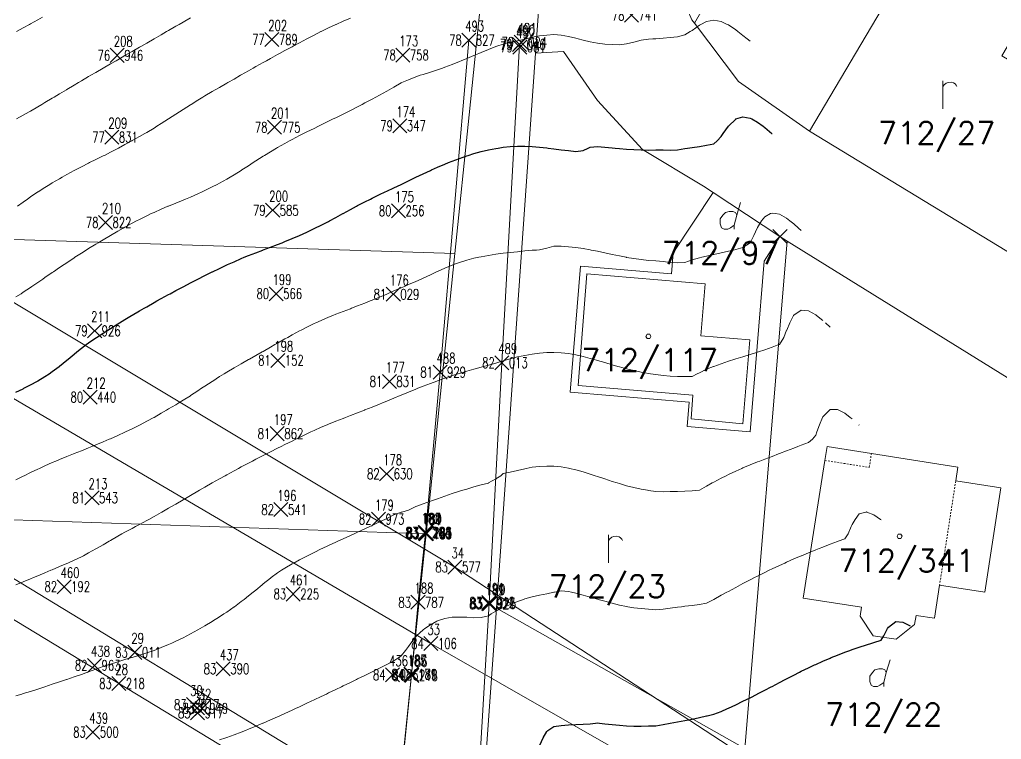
# Model space of a CAD drawing. Extents: x -443817 to 3, y -1171930 to -442383.
# Drawn here: x -442411.8 to -442341.8, y -1170131.6 to -1170080.3 of the extents above; entities that cross this region are included whole.
import ezdxf
from ezdxf.enums import TextEntityAlignment as Align

# ---------------------------------------------------------------- set-up
doc = ezdxf.new("R2010")
doc.units = 0
doc.header["$LTSCALE"] = 0.5
doc.header["$PDMODE"] = 3
doc.header["$PDSIZE"] = 0.5
doc.linetypes.add('121', pattern=[2, 1, -1])
doc.linetypes.add('HIDDEN', pattern=[0.375, 0.25, -0.125])
for name, color, linetype in [('BO', 2, 'Continuous'), ('CB', 7, 'Continuous'), ('POLOHOPIS', 7, 'Continuous'), ('VB', 11, 'Continuous'), ('VYSKOPIS', 15, 'Continuous')]:
    doc.layers.add(name, color=color, linetype=linetype)
for name, color, linetype, lineweight in [('BO_PK', 1, 'Continuous', 0), ('CB_PK', 1, 'Continuous', 0), ('CESTA', 8, 'Continuous', 0), ('ELKABLE_NN_22', 166, 'Continuous', 0), ('ELKABLE_VN_110', 200, 'Continuous', 0), ('KLADPAR', 7, 'Continuous', 0), ('STĹP_22', 166, 'Continuous', 0), ('VB_PK', 1, 'Continuous', 0), ('ZAPPAR', 7, 'Continuous', 0)]:
    doc.layers.add(name, color=color, linetype=linetype, lineweight=lineweight)
doc.styles.add('ROMANS', font='romans.shx', dxfattribs={"height": 0.2})
doc.styles.add('Style-simplex', font='simplex.shx')
doc.styles.add('T', font='romans.shx', dxfattribs={"width": 0.7, "height": 1.5})
doc.linetypes.add('660a', pattern='A,1.6,-3.3,1.6,-3.3,1.6,-6.4,["u",Style-simplex,S=0.1,R=0,X=0,Y=0],-6.4,1.6,-3.3,1.6,-3.3', length=34)
doc.linetypes.add('661a', pattern='A,1.6,-3.3,1.6,-3.3,1.6,-6.4,["v",Style-simplex,S=0.1,R=0,X=0,Y=0],-6.4,1.6,-3.3,1.6,-3.3', length=34)

# ---------------------------------------------------------------- blocks, each defined once
blk = doc.blocks.new('0')
at = {"layer": 'BO', "linetype": 'Continuous'}
blk.add_point((0, 0), dxfattribs=at)
at = {"linetype": 'ByBlock', "style": 'T', "width": 0.7, "flags": 1}
blk.add_attdef('0', text='', height=1.5, dxfattribs=at).set_placement((0, 0), align=Align.MIDDLE)
at = {"layer": 'CB', "linetype": 'ByBlock', "style": 'T', "width": 0.7}
blk.add_attdef('C', (-0.5, 1.25), '', height=1.5, dxfattribs=at)
at = {"layer": 'VB', "linetype": 'ByBlock', "style": 'T', "width": 0.7}
blk.add_attdef('1', text='', height=1.5, dxfattribs=at).set_placement((-1, -0.75), align=Align.RIGHT)
at = {"layer": 'VB', "linetype": '121', "style": 'T', "width": 0.7}
blk.add_attdef('2', (1, -0.75), '', height=1.5, dxfattribs=at)
blk = doc.blocks.new('1')
at = {"layer": 'BO_PK', "linetype": 'Continuous'}
blk.add_point((0, 0), dxfattribs=at)
blk = doc.blocks.new('$479')
at = {"color": 0, "flags": 128}
for points in [[(0, 0), (0, 1.27), (0, 2)], [(0, 1.6), (0.1, 1.73), (0.23, 1.84), (0.37, 1.89), (0.6, 1.9), (0.77, 1.87), (0.87, 1.8), (0.96, 1.7), (1, 1.6)]]:
    blk.add_lwpolyline(points, dxfattribs=at)
blk = doc.blocks.new('$431')
at = {"color": 0}
blk.add_line((0.63, 0.99), (0.9, 1.89), dxfattribs=at)
at = {"color": 0, "flags": 128}
blk.add_lwpolyline([(0.45, 0), (0.45, 0.27), (0.63, 0.99), (0.54, 1.17), (0.36, 1.26), (0.09, 1.26), (-0.18, 1.17), (-0.36, 0.99), (-0.54, 0.72), (-0.54, 0.36), (-0.45, 0.09), (-0.27, 0), (0, 0), (0.18, 0.09), (0.45, 0.27)], dxfattribs=at)
blk = doc.blocks.new('$45')
at = {"color": 0, "flags": 128}
blk.add_lwpolyline([(0.09, 0.15), (0.18, 0), (0.09, -0.15), (-0.09, -0.15), (-0.18, 0), (-0.09, 0.15), (0.09, 0.15)], dxfattribs=at)

msp = doc.modelspace()

# ---------------------------------------------------------------- linework, layer by layer
at = {"layer": 'CESTA', "lineweight": 0, "flags": 128}
for points in [[(-442379.791, -1170081.775), (-442381.837, -1170105.413)], [(-442376.169, -1170082.081), (-442377.437, -1170104.74), (-442378.329176, -1170121.866)], [(-442382.872635, -1170116.874936), (-442381.837, -1170105.413)], [(-442382.872635, -1170116.874936), (-442383.405, -1170121.798)], [(-442383.862305, -1170126.971666), (-442383.405, -1170121.798)], [(-442378.329176, -1170121.866), (-442380.813732, -1170163.550699), (-442381.862, -1170177.056)], [(-442383.862305, -1170126.971666), (-442384.835954, -1170136.721025)]]:
    msp.add_lwpolyline(points, dxfattribs=at)
at = {"layer": 'ELKABLE_NN_22', "linetype": '660a', "lineweight": 0}
for p, q in [((-442442.633, -1170101.645), (-442376.318323, -1170141.912576)), ((-442443.73, -1170103.951), (-442386.00632, -1170138.907744))]:
    msp.add_line(p, q, dxfattribs=at)
at = {"layer": 'ELKABLE_VN_110', "linetype": '661a', "lineweight": 0}
for p, q in [((-442432.679, -1170088.193), (-442380.773, -1170119.288)), ((-442436.64, -1170092.957), (-442382.486, -1170124.738)), ((-442380.773, -1170119.288), (-442329.233, -1170152.92)), ((-442382.486, -1170124.738), (-442330.296, -1170154.523))]:
    msp.add_line(p, q, dxfattribs=at)
at = {"layer": 'KLADPAR', "color": 7, "linetype": 'Continuous', "flags": 128}
for points in [[(-442424.19, -1169987.6), (-442424.96, -1170021.24), (-442421.08, -1170021.69), (-442398.52, -1170020.77), (-442373.42, -1170016.86), (-442376.24, -1170057), (-442377.34, -1170063.49), (-442378.64, -1170076.17), (-442379.76, -1170087.08), (-442380.78, -1170096.96), (-442521.4, -1170092.5), (-442525.77, -1170059.79), (-442574.01, -1170057.33), (-442574.47, -1170044.84), (-442600.57, -1170046.52)], [(-442305.48, -1170127.11), (-442309.27, -1170124), (-442315.02, -1170121.04), (-442318.87, -1170119.06), (-442338.07, -1170107.88), (-442357.12, -1170096.08), (-442357.62, -1170095.75), (-442362.38, -1170092.61), (-442363.07, -1170092.16), (-442367.41, -1170089.56), (-442370.62, -1170086.06), (-442373.04, -1170082.58), (-442375.04, -1170082.7), (-442374.46, -1170074.72)], [(-442364.22, -1170079.61), (-442363.91, -1170080.31), (-442363.71, -1170080.57), (-442360.57, -1170084.71), (-442355.52, -1170088.26), (-442336.19, -1170100.01), (-442321.8, -1170108.1), (-442318.31, -1170110.06), (-442311.76, -1170114.01), (-442306.71, -1170116.59), (-442302.63, -1170119.71)], [(-442360.12, -1170132.2), (-442357.12, -1170096.08), (-442338.07, -1170107.88)]]:
    msp.add_lwpolyline(points, dxfattribs=at)
for points in [[(-442359.21, -1170056.07), (-442357.67, -1170054.91), (-442352.66, -1170051.91), (-442346.93, -1170050.23), (-442342.31, -1170049.21), (-442343.41, -1170067.8), (-442355.52, -1170088.26), (-442360.57, -1170084.71), (-442363.71, -1170080.57), (-442360.09, -1170074.26), (-442353.28, -1170078.24), (-442351.99, -1170076), (-442346.02, -1170065.69), (-442352.84, -1170061.78), (-442352.93, -1170061.95), (-442356.69, -1170059.97), (-442357.49, -1170059.41), (-442358.68, -1170057.86), (-442359.11, -1170056.98), (-442359.21, -1170056.07)], [(-442376.24, -1170057), (-442377.33, -1170072.51), (-442374.46, -1170074.72), (-442375.04, -1170082.7), (-442377.82, -1170122.21), (-442379.28, -1170142.88), (-442380.72, -1170163.34), (-442383.04, -1170196.24), (-442385.65, -1170196.14), (-442388.92, -1170196.01), (-442387.8, -1170176.85), (-442387.21, -1170166.65), (-442386.64, -1170156.9), (-442385.87, -1170146.75), (-442384.86, -1170136.63), (-442383.87, -1170126.95), (-442382.83, -1170116.93), (-442381.81, -1170106.96), (-442380.78, -1170096.96), (-442379.76, -1170087.08), (-442378.64, -1170076.17), (-442377.34, -1170063.49), (-442376.24, -1170057)], [(-442354.57, -1170064.78), (-442356.99, -1170063.38), (-442362.52, -1170072.8), (-442360.88, -1170073.83), (-442364.22, -1170079.61), (-442363.91, -1170080.31), (-442363.71, -1170080.57), (-442360.09, -1170074.26), (-442353.28, -1170078.24), (-442351.99, -1170076), (-442346.02, -1170065.69), (-442352.84, -1170061.78), (-442352.93, -1170061.95), (-442354.57, -1170064.78)], [(-442322.29, -1170076.99), (-442324.47, -1170080.6), (-442329.43, -1170077.67), (-442336.31, -1170073.59), (-442341.81, -1170082.89), (-442333.94, -1170087.54), (-442336.8, -1170092.36), (-442337.2, -1170093.05), (-442333.36, -1170095.32), (-442327, -1170099.09), (-442319.25, -1170103.67), (-442321.8, -1170108.1), (-442336.19, -1170100.01), (-442355.52, -1170088.26), (-442343.41, -1170067.8), (-442322.29, -1170076.99)], [(-442357.62, -1170095.75), (-442357.12, -1170096.08), (-442360.12, -1170132.2), (-442377.82, -1170122.21), (-442375.04, -1170082.7), (-442373.04, -1170082.58), (-442370.62, -1170086.06), (-442367.41, -1170089.56), (-442363.07, -1170092.16), (-442362.38, -1170092.61), (-442365.22, -1170096.91), (-442365.34, -1170098.41), (-442371.82, -1170097.87), (-442372.56, -1170106.84), (-442364.09, -1170107.54), (-442364.24, -1170109.29), (-442359.75, -1170109.66), (-442358.74, -1170097.5), (-442357.62, -1170095.75)], [(-442380.78, -1170096.96), (-442381.81, -1170106.96), (-442382.83, -1170116.93), (-442518.75, -1170112.32), (-442520.08, -1170102.41), (-442520.47, -1170099.44), (-442521.4, -1170092.5), (-442380.78, -1170096.96)], [(-442357.62, -1170095.75), (-442358.74, -1170097.5), (-442359.75, -1170109.66), (-442364.24, -1170109.29), (-442364.09, -1170107.54), (-442372.56, -1170106.84), (-442371.82, -1170097.87), (-442365.34, -1170098.41), (-442365.22, -1170096.91), (-442362.38, -1170092.61), (-442357.62, -1170095.75)], [(-442363.25, -1170102.83), (-442362.95, -1170099.11), (-442371.39, -1170098.42), (-442371.99, -1170106.37), (-442363.82, -1170107.05), (-442363.95, -1170108.74), (-442360.27, -1170109.08), (-442359.76, -1170103.11), (-442363.25, -1170102.83)], [(-442362.95, -1170099.11), (-442363.25, -1170102.83), (-442359.76, -1170103.11), (-442360.27, -1170109.08), (-442363.95, -1170108.74), (-442363.82, -1170107.05), (-442371.99, -1170106.37), (-442371.39, -1170098.42), (-442362.95, -1170099.11)], [(-442344.95, -1170112.17), (-442351.11, -1170111.21), (-442354.27, -1170110.71), (-442354.42, -1170111.7), (-442355.96, -1170121.51), (-442351.81, -1170122.15), (-442351.91, -1170122.78), (-442350.98, -1170124.19), (-442349.34, -1170124.43), (-442348.03, -1170123.39), (-442347.91, -1170122.74), (-442346.61, -1170122.93), (-442346.25, -1170120.57), (-442343.03, -1170121.07), (-442341.89, -1170113.65), (-442345.1, -1170113.16), (-442344.95, -1170112.17)], [(-442354.27, -1170110.71), (-442351.11, -1170111.21), (-442344.95, -1170112.17), (-442345.1, -1170113.16), (-442341.89, -1170113.65), (-442343.03, -1170121.07), (-442346.25, -1170120.57), (-442346.61, -1170122.93), (-442347.91, -1170122.74), (-442348.03, -1170123.39), (-442349.34, -1170124.43), (-442350.98, -1170124.19), (-442351.91, -1170122.78), (-442351.81, -1170122.15), (-442355.96, -1170121.51), (-442354.42, -1170111.7), (-442354.27, -1170110.71)], [(-442382.83, -1170116.93), (-442383.87, -1170126.95), (-442384.86, -1170136.63), (-442516.11, -1170132.07), (-442517.43, -1170122.23), (-442518.75, -1170112.32), (-442382.83, -1170116.93)]]:
    msp.add_lwpolyline(points, close=True, dxfattribs=at)
at = {"layer": 'KLADPAR', "color": 7, "linetype": 'Continuous'}
msp.add_point((-442357.62, -1170095.75), dxfattribs=at)
msp.add_3dface([(-442360.12, -1170132.2), (-442361.84, -1170153.49), (-442379.28, -1170142.88), (-442377.82, -1170122.21)], dxfattribs=at)
at = {"layer": 'POLOHOPIS', "lineweight": 0}
for centre, radius in [((-442382.872635, -1170116.874936), 0.060057), ((-442378.329176, -1170121.866), 0.056244), ((-442383.862305, -1170126.971666), 0.048815)]:
    msp.add_circle(centre, radius, dxfattribs=at)
for p in [(-442382.872635, -1170116.874936), (-442378.329176, -1170121.866), (-442383.862305, -1170126.971666)]:
    msp.add_point(p, dxfattribs=at)
at = {"layer": 'STĹP_22', "lineweight": 0}
msp.add_circle((-442399.125335, -1170129.322907), 0.351802, dxfattribs=at)
msp.add_point((-442399.125359, -1170129.322867), dxfattribs=at)
at = {"layer": 'VYSKOPIS', "linetype": 'Continuous', "lineweight": 18, "flags": 128}
for points, elevation in [([(-442411.995885, -1170081.160835), (-442411.531499, -1170080.89652), (-442411.085005, -1170080.642456), (-442411.013561, -1170080.602148), (-442410.495623, -1170080.312078), (-442410.159457, -1170080.124077)], 376), ([(-442411.995885, -1170087.381385), (-442411.531499, -1170087.111817), (-442411.095374, -1170086.863005), (-442411.013561, -1170086.815863), (-442410.495623, -1170086.519149), (-442410.195811, -1170086.344626), (-442409.977685, -1170086.215032), (-442409.459747, -1170085.907244), (-442409.323498, -1170085.826247), (-442408.941809, -1170085.599456), (-442408.451185, -1170085.307868), (-442408.423872, -1170085.291479), (-442407.905934, -1170084.980464), (-442407.587913, -1170084.789489), (-442407.387996, -1170084.670652), (-442406.870058, -1170084.362864), (-442406.712881, -1170084.27111), (-442406.35212, -1170084.06267), (-442405.834182, -1170083.758046), (-442405.824951, -1170083.752731), (-442405.316244, -1170083.461775), (-442404.91856, -1170083.234352), (-442404.798306, -1170083.165568), (-442404.280368, -1170082.867778), (-442404.01691, -1170082.715973), (-442403.76243, -1170082.569356), (-442403.244493, -1170082.276122), (-442403.108243, -1170082.197593), (-442402.726555, -1170081.977637), (-442402.208617, -1170081.679214), (-442402.208617, -1170081.679214), (-442401.690679, -1170081.380729), (-442401.315629, -1170081.160835), (-442401.172741, -1170081.077877), (-442400.654803, -1170080.777176), (-442400.422641, -1170080.642456), (-442400.136865, -1170080.478185), (-442399.618927, -1170080.175396)], 377), ([(-442411.929373, -1170093.601934), (-442411.531499, -1170093.303259), (-442411.234469, -1170093.083555), (-442411.013561, -1170092.930104), (-442410.495623, -1170092.580995), (-442410.470965, -1170092.565176), (-442409.977685, -1170092.257198), (-442409.635196, -1170092.046797), (-442409.459747, -1170091.940046), (-442408.941809, -1170091.634093), (-442408.757509, -1170091.528418), (-442408.423872, -1170091.338961), (-442407.905934, -1170091.05889), (-442407.813499, -1170091.010038), (-442407.387996, -1170090.787171), (-442406.870058, -1170090.525513), (-442406.800384, -1170090.491659), (-442406.35212, -1170090.271576), (-442405.834182, -1170090.017259), (-442405.746236, -1170089.97328), (-442405.316244, -1170089.751805), (-442404.798306, -1170089.485338), (-442404.739697, -1170089.454901), (-442404.280368, -1170089.208747), (-442403.781651, -1170088.936522), (-442403.76243, -1170088.925828), (-442403.244493, -1170088.634113), (-442402.867862, -1170088.418143), (-442402.726555, -1170088.33626), (-442402.208617, -1170088.026574), (-442402.003262, -1170087.899764), (-442401.690679, -1170087.702524), (-442401.181719, -1170087.381385), (-442401.172741, -1170087.375626), (-442400.654803, -1170087.037655), (-442400.387235, -1170086.863005), (-442400.136865, -1170086.701328), (-442399.618927, -1170086.372469), (-442399.575049, -1170086.344626), (-442399.100989, -1170086.053038), (-442398.732325, -1170085.826247), (-442398.583051, -1170085.737214), (-442398.065113, -1170085.434805), (-442397.847051, -1170085.307868), (-442397.547176, -1170085.135054), (-442397.029238, -1170084.836568), (-442396.947488, -1170084.789489), (-442396.5113, -1170084.535552), (-442396.048873, -1170084.27111), (-442395.993362, -1170084.239344), (-442395.475424, -1170083.945098), (-442395.136412, -1170083.752731), (-442394.957486, -1170083.652181), (-442394.439548, -1170083.361289), (-442394.20941, -1170083.234352), (-442393.92161, -1170083.075649), (-442393.403672, -1170082.790009), (-442393.266917, -1170082.715973), (-442392.885734, -1170082.511709), (-442392.367797, -1170082.233852), (-442392.299451, -1170082.197593), (-442391.849859, -1170081.959096), (-442391.331921, -1170081.68434), (-442391.322184, -1170081.679214), (-442390.813983, -1170081.414899), (-442390.316024, -1170081.160835), (-442390.296045, -1170081.1509), (-442389.778107, -1170080.901646), (-442389.260169, -1170080.656947), (-442389.229126, -1170080.642456), (-442388.742231, -1170080.420917), (-442388.224293, -1170080.193494)], 378), ([(-442412.049437, -1170100.054463), (-442411.686147, -1170099.822484), (-442411.531499, -1170099.720795), (-442411.013561, -1170099.37523), (-442410.905383, -1170099.304104), (-442410.495623, -1170099.029348), (-442410.137644, -1170098.785725), (-442409.977685, -1170098.674608), (-442409.459747, -1170098.320753), (-442409.380084, -1170098.267346), (-442408.941809, -1170097.967215), (-442408.618098, -1170097.748967), (-442408.423872, -1170097.615133), (-442407.905934, -1170097.269188), (-442407.845554, -1170097.230588), (-442407.387996, -1170096.93514), (-442407.036908, -1170096.712209), (-442406.870058, -1170096.607419), (-442406.35212, -1170096.292038), (-442406.18862, -1170096.19383), (-442405.834182, -1170095.98096), (-442405.316244, -1170095.675451), (-442405.316244, -1170095.675451), (-442404.798306, -1170095.37842), (-442404.405111, -1170095.157071), (-442404.280368, -1170095.087591), (-442403.76243, -1170094.804356), (-442403.453704, -1170094.638692), (-442403.244493, -1170094.530865), (-442402.726555, -1170094.272752), (-442402.402843, -1170094.120313), (-442402.208617, -1170094.031407), (-442401.690679, -1170093.802401), (-442401.218832, -1170093.601934), (-442401.172741, -1170093.582697), (-442400.654803, -1170093.369385), (-442400.136865, -1170093.156199), (-442399.960341, -1170093.083555), (-442399.618927, -1170092.938963), (-442399.100989, -1170092.712552), (-442398.774496, -1170092.565176), (-442398.583051, -1170092.475194), (-442398.065113, -1170092.223091), (-442397.716302, -1170092.046797), (-442397.547176, -1170091.955612), (-442397.029238, -1170091.666618), (-442396.785506, -1170091.528418), (-442396.5113, -1170091.363703), (-442395.993362, -1170091.041235), (-442395.943604, -1170091.010038), (-442395.475424, -1170090.709212), (-442395.143177, -1170090.491659), (-442394.957486, -1170090.370038), (-442394.439548, -1170090.037255), (-442394.338009, -1170089.97328), (-442393.92161, -1170089.717191), (-442393.48656, -1170089.454901), (-442393.403672, -1170089.406619), (-442392.885734, -1170089.117309), (-442392.555195, -1170088.936522), (-442392.367797, -1170088.836352), (-442391.849859, -1170088.565392), (-442391.55561, -1170088.418143), (-442391.331921, -1170088.304874), (-442390.813983, -1170088.048722), (-442390.498175, -1170087.899764), (-442390.296045, -1170087.798581), (-442389.778107, -1170087.543378), (-442389.446113, -1170087.381385), (-442389.260169, -1170087.290643), (-442388.742231, -1170087.031264), (-442388.401513, -1170086.863005), (-442388.224293, -1170086.774289), (-442387.706355, -1170086.512695), (-442387.379293, -1170086.344626), (-442387.188418, -1170086.243823), (-442386.67048, -1170085.968941), (-442386.404556, -1170085.826247), (-442386.152542, -1170085.688996), (-442385.634604, -1170085.403546), (-442385.466679, -1170085.307868), (-442385.116666, -1170085.108477), (-442384.598728, -1170084.806195), (-442384.560414, -1170084.789489), (-442384.08079, -1170084.58377), (-442383.562852, -1170084.378051), (-442383.242239, -1170084.27111), (-442383.044914, -1170084.207262), (-442382.526976, -1170084.041535), (-442382.009039, -1170083.875491), (-442381.663768, -1170083.752731), (-442381.491101, -1170083.693628), (-442380.973163, -1170083.496705), (-442380.455225, -1170083.286177), (-442380.329724, -1170083.234352), (-442379.937287, -1170083.076281), (-442379.419349, -1170082.861324), (-442379.06902, -1170082.715973), (-442378.901411, -1170082.648074), (-442378.383473, -1170082.432041), (-442377.865535, -1170082.222272), (-442377.800793, -1170082.197593), (-442377.347597, -1170082.052432), (-442376.82966, -1170081.921065), (-442376.311722, -1170081.814821), (-442375.793784, -1170081.708512), (-442375.686681, -1170081.679214), (-442375.275846, -1170081.564553), (-442374.757908, -1170081.464699), (-442374.23997, -1170081.417557), (-442373.722032, -1170081.368136), (-442373.204094, -1170081.402686), (-442372.686156, -1170081.501464), (-442372.168218, -1170081.634729), (-442372.004656, -1170081.679214), (-442371.650281, -1170081.775461), (-442371.132343, -1170081.898222), (-442370.614405, -1170081.988774), (-442370.096467, -1170082.043446), (-442369.578529, -1170082.078503), (-442369.060591, -1170082.09388), (-442368.542653, -1170082.041422), (-442368.024715, -1170081.908916), (-442367.506777, -1170081.767678), (-442366.988839, -1170081.699653), (-442366.678089, -1170081.679214), (-442366.470901, -1170081.665546), (-442365.952964, -1170081.624605), (-442365.435026, -1170081.583663), (-442364.917088, -1170081.534053), (-442364.39915, -1170081.390347), (-442364.007598, -1170081.160835), (-442363.881212, -1170081.08566), (-442363.363274, -1170080.709089), (-442363.249596, -1170080.642456), (-442362.845336, -1170080.432434), (-442362.327398, -1170080.336124), (-442361.80946, -1170080.433004), (-442361.377824, -1170080.642456), (-442361.291522, -1170080.681562), (-442360.773585, -1170081.034721), (-442360.614637, -1170081.160835), (-442360.255647, -1170081.440654), (-442359.946035, -1170081.679214), (-442359.737709, -1170081.844119)], 379), ([(-442412.049437, -1170113.067918), (-442411.531499, -1170112.811703), (-442411.471309, -1170112.781962), (-442411.013561, -1170112.563081), (-442410.495623, -1170112.321166), (-442410.372335, -1170112.263582), (-442409.977685, -1170112.087098), (-442409.459747, -1170111.855435), (-442409.207101, -1170111.745203), (-442408.941809, -1170111.635225), (-442408.423872, -1170111.418622), (-442407.956513, -1170111.226824), (-442407.905934, -1170111.206828), (-442407.387996, -1170111.002501), (-442406.870058, -1170110.80311), (-442406.641247, -1170110.708445), (-442406.35212, -1170110.589924), (-442405.834182, -1170110.37446), (-442405.398689, -1170110.190066), (-442405.316244, -1170110.15444), (-442404.798306, -1170109.920689), (-442404.280368, -1170109.687064), (-442404.247365, -1170109.671687), (-442403.76243, -1170109.438884), (-442403.244493, -1170109.179695), (-442403.1917, -1170109.153308), (-442402.726555, -1170108.908039), (-442402.218986, -1170108.634929), (-442402.208617, -1170108.629107), (-442401.690679, -1170108.335367), (-442401.312215, -1170108.116549), (-442401.172741, -1170108.033085), (-442400.654803, -1170107.729221), (-442400.435729, -1170107.59817), (-442400.136865, -1170107.408461), (-442399.618927, -1170107.085993), (-442399.609001, -1170107.079791), (-442399.100989, -1170106.74511), (-442398.816667, -1170106.561412), (-442398.583051, -1170106.404481), (-442398.065113, -1170106.069926), (-442398.022879, -1170106.043033), (-442397.547176, -1170105.731955), (-442397.209428, -1170105.524654), (-442397.029238, -1170105.415498), (-442396.5113, -1170105.107204), (-442396.338696, -1170105.006275), (-442395.993362, -1170104.806884), (-442395.475424, -1170104.520674), (-442395.416625, -1170104.487896), (-442394.957486, -1170104.225289), (-442394.499801, -1170103.969516), (-442394.439548, -1170103.933954), (-442393.92161, -1170103.635721), (-442393.59322, -1170103.451137), (-442393.403672, -1170103.336729), (-442392.885734, -1170103.04223), (-442392.686576, -1170102.932758), (-442392.367797, -1170102.749756), (-442391.849859, -1170102.473608), (-442391.734789, -1170102.414379), (-442391.331921, -1170102.203977), (-442390.813983, -1170101.955229), (-442390.684498, -1170101.896), (-442390.296045, -1170101.720718), (-442389.778107, -1170101.500002), (-442389.474501, -1170101.377621), (-442389.260169, -1170101.292384), (-442388.742231, -1170101.094196), (-442388.224293, -1170100.892843), (-442388.13502, -1170100.859242), (-442387.706355, -1170100.697628), (-442387.188418, -1170100.493681), (-442386.8042, -1170100.340863), (-442386.67048, -1170100.288341), (-442386.152542, -1170100.068701), (-442385.634604, -1170099.848365), (-442385.575425, -1170099.822484), (-442385.116666, -1170099.624042), (-442384.598728, -1170099.400098), (-442384.376809, -1170099.304104), (-442384.08079, -1170099.176092), (-442383.562852, -1170098.954173), (-442383.188814, -1170098.785725), (-442383.044914, -1170098.719219), (-442382.526976, -1170098.47876), (-442382.080988, -1170098.267346), (-442382.009039, -1170098.233239), (-442381.491101, -1170097.997779), (-442380.973163, -1170097.783011), (-442380.877251, -1170097.748967), (-442380.455225, -1170097.59887), (-442379.937287, -1170097.439281), (-442379.419349, -1170097.304624), (-442379.063267, -1170097.230588), (-442378.901411, -1170097.197303), (-442378.383473, -1170097.099348), (-442377.865535, -1170097.020566), (-442377.347597, -1170096.948998), (-442376.82966, -1170096.895527), (-442376.311722, -1170096.837058), (-442375.793784, -1170096.779284), (-442375.275846, -1170096.730496), (-442374.965096, -1170096.712209), (-442374.757908, -1170096.700123), (-442374.23997, -1170096.58736), (-442373.722032, -1170096.434479), (-442373.204094, -1170096.443591), (-442372.686156, -1170096.47485), (-442372.168218, -1170096.528827), (-442371.650281, -1170096.604698), (-442371.132343, -1170096.699363), (-442371.0676, -1170096.712209), (-442370.614405, -1170096.802887), (-442370.096467, -1170096.913055), (-442369.578529, -1170097.029678), (-442369.060591, -1170097.138707), (-442368.577174, -1170097.230588), (-442368.542653, -1170097.237232), (-442368.024715, -1170097.323608), (-442367.506777, -1170097.396695), (-442366.988839, -1170097.452696), (-442366.470901, -1170097.493131), (-442365.952964, -1170097.53749), (-442365.435026, -1170097.59887), (-442364.917088, -1170097.626143), (-442364.39915, -1170097.608805), (-442363.881212, -1170097.424094), (-442363.363274, -1170097.2783), (-442363.182008, -1170097.230588), (-442362.845336, -1170097.14301), (-442362.327398, -1170097.028602), (-442361.80946, -1170096.915587), (-442361.291522, -1170096.798584), (-442360.937147, -1170096.712209), (-442360.773585, -1170096.67228), (-442360.255647, -1170096.53275), (-442359.737709, -1170096.19383), (-442359.737709, -1170096.19383), (-442359.483482, -1170095.675451), (-442359.238612, -1170095.157071), (-442359.219771, -1170095.119357), (-442358.926281, -1170094.638692), (-442358.701833, -1170094.341346), (-442358.284612, -1170094.120313), (-442358.183895, -1170094.079498), (-442357.957297, -1170094.120313), (-442357.665957, -1170094.16695), (-442357.148019, -1170094.455184), (-442356.920347, -1170094.638692), (-442356.630081, -1170094.858965), (-442356.292903, -1170095.157071), (-442356.112143, -1170095.315521)], 381), ([(-442412.049437, -1170120.551067), (-442411.531499, -1170120.341109), (-442411.013561, -1170120.126784), (-442410.803149, -1170120.039269), (-442410.495623, -1170119.91132), (-442409.977685, -1170119.698197), (-442409.556861, -1170119.52089), (-442409.459747, -1170119.480455), (-442408.941809, -1170119.261701), (-442408.423872, -1170119.037504), (-442408.345409, -1170119.002511), (-442407.905934, -1170118.803626), (-442407.387996, -1170118.557092), (-442407.244159, -1170118.484132), (-442406.870058, -1170118.28588), (-442406.35212, -1170117.996696), (-442406.299011, -1170117.965753), (-442405.834182, -1170117.698906), (-442405.406909, -1170117.447374), (-442405.316244, -1170117.395485), (-442404.798306, -1170117.101745), (-442404.492867, -1170116.928995), (-442404.280368, -1170116.815346), (-442403.76243, -1170116.54021), (-442403.523441, -1170116.410615), (-442403.244493, -1170116.259379), (-442402.726555, -1170115.978612), (-442402.571211, -1170115.892236), (-442402.208617, -1170115.69063), (-442401.690679, -1170115.395435), (-442401.652807, -1170115.373857), (-442401.172741, -1170115.103973), (-442400.741168, -1170114.855478), (-442400.654803, -1170114.805741), (-442400.136865, -1170114.500421), (-442399.859877, -1170114.337099), (-442399.618927, -1170114.196937), (-442399.100989, -1170113.888769), (-442398.980546, -1170113.81872), (-442398.583051, -1170113.593574), (-442398.076937, -1170113.300341), (-442398.065113, -1170113.29376), (-442397.547176, -1170113.007867), (-442397.146962, -1170112.781962), (-442397.029238, -1170112.717164), (-442396.5113, -1170112.438485), (-442396.186134, -1170112.263582), (-442395.993362, -1170112.161134), (-442395.475424, -1170111.887707), (-442395.204126, -1170111.745203), (-442394.957486, -1170111.618709), (-442394.439548, -1170111.354774), (-442394.186902, -1170111.226824), (-442393.92161, -1170111.09242), (-442393.403672, -1170110.831522), (-442393.157665, -1170110.708445), (-442392.885734, -1170110.570624), (-442392.367797, -1170110.316307), (-442392.108828, -1170110.190066), (-442391.849859, -1170110.062116), (-442391.331921, -1170109.811216), (-442391.037988, -1170109.671687), (-442390.813983, -1170109.566644), (-442390.296045, -1170109.339347), (-442389.86953, -1170109.153308), (-442389.778107, -1170109.113885), (-442389.260169, -1170108.907407), (-442388.742231, -1170108.701371), (-442388.569627, -1170108.634929), (-442388.224293, -1170108.503689), (-442387.706355, -1170108.302589), (-442387.223002, -1170108.116549), (-442387.188418, -1170108.103387), (-442386.67048, -1170107.897225), (-442386.152542, -1170107.69119), (-442385.925944, -1170107.59817), (-442385.634604, -1170107.476928), (-442385.116666, -1170107.257098), (-442384.682311, -1170107.079791), (-442384.598728, -1170107.045684), (-442384.08079, -1170106.834207), (-442383.562852, -1170106.622792), (-442383.407509, -1170106.561412), (-442383.044914, -1170106.419984), (-442382.526976, -1170106.218062), (-442382.062653, -1170106.043033), (-442382.009039, -1170106.02329), (-442381.491101, -1170105.836998), (-442380.973163, -1170105.657539), (-442380.54159, -1170105.524654), (-442380.455225, -1170105.498393), (-442379.937287, -1170105.347473), (-442379.419349, -1170105.20149), (-442378.901411, -1170105.053354), (-442378.736647, -1170105.006275), (-442378.383473, -1170104.907813), (-442377.865535, -1170104.760374), (-442377.347597, -1170104.607492), (-442376.923865, -1170104.487896), (-442376.82966, -1170104.461635), (-442376.311722, -1170104.330395), (-442375.793784, -1170104.215354), (-442375.275846, -1170104.120436), (-442374.757908, -1170104.049248), (-442374.23997, -1170104.015394), (-442373.722032, -1170104.009382), (-442373.204094, -1170104.035959), (-442372.686156, -1170104.090695), (-442372.168218, -1170104.17821), (-442371.650281, -1170104.292618), (-442371.132343, -1170104.427275), (-442370.920413, -1170104.487896), (-442370.614405, -1170104.57541), (-442370.096467, -1170104.733417), (-442369.578529, -1170104.888766), (-442369.178252, -1170105.006275), (-442369.060591, -1170105.040319), (-442368.542653, -1170105.179026), (-442368.024715, -1170105.303432), (-442367.506777, -1170105.414043), (-442366.988839, -1170105.503898), (-442366.847532, -1170105.524654), (-442366.470901, -1170105.580655), (-442365.952964, -1170105.64906), (-442365.435026, -1170105.690507), (-442364.917088, -1170105.71816), (-442364.39915, -1170105.731955), (-442363.881212, -1170105.716325), (-442363.513243, -1170105.524654), (-442363.363274, -1170105.44758), (-442362.845336, -1170105.209399), (-442362.344722, -1170105.006275), (-442362.327398, -1170104.999314), (-442361.80946, -1170104.808466), (-442361.291522, -1170104.62926), (-442360.838327, -1170104.487896), (-442360.773585, -1170104.4679), (-442360.255647, -1170104.308437), (-442359.737709, -1170104.146634), (-442359.219771, -1170103.989196), (-442359.160023, -1170103.969516), (-442358.701833, -1170103.818534), (-442358.183895, -1170103.634835), (-442357.700541, -1170103.451137), (-442357.665957, -1170103.437786), (-442357.343321, -1170102.932758), (-442357.148019, -1170102.42539), (-442357.14372, -1170102.414379), (-442356.921421, -1170101.896), (-442356.645508, -1170101.377621), (-442356.630081, -1170101.353638), (-442356.112143, -1170100.993582), (-442355.594206, -1170101.052938), (-442355.076268, -1170101.3363), (-442355.02613, -1170101.377621), (-442354.55833, -1170101.743498)], 382), ([(-442354.388887, -1170101.896), (-442354.040392, -1170102.20442)], 382), ([(-442412.049437, -1170128.468562), (-442411.625704, -1170128.333335), (-442411.531499, -1170128.3041), (-442411.013561, -1170128.143499), (-442410.495623, -1170127.977835), (-442410.000256, -1170127.814956), (-442409.977685, -1170127.807742), (-442409.459747, -1170127.634928), (-442408.941809, -1170127.464455), (-442408.445494, -1170127.296577), (-442408.423872, -1170127.289363), (-442407.905934, -1170127.109335), (-442407.387996, -1170126.929371), (-442406.952946, -1170126.778198), (-442406.870058, -1170126.749343), (-442406.35212, -1170126.562164), (-442405.834182, -1170126.3822), (-442405.48202, -1170126.259819), (-442405.316244, -1170126.203754), (-442404.798306, -1170126.038596), (-442404.280368, -1170125.87964), (-442403.809533, -1170125.74144), (-442403.76243, -1170125.727582), (-442403.244493, -1170125.568625), (-442402.726555, -1170125.405177), (-442402.208617, -1170125.22306), (-442402.208617, -1170125.22306), (-442401.690679, -1170125.024808), (-442401.172741, -1170124.805231), (-442400.948356, -1170124.704681), (-442400.654803, -1170124.5711), (-442400.136865, -1170124.321845), (-442399.870056, -1170124.186302), (-442399.618927, -1170124.052468), (-442399.100989, -1170123.76822), (-442398.923454, -1170123.667923), (-442398.583051, -1170123.472455), (-442398.065113, -1170123.166819), (-442398.036346, -1170123.149544), (-442397.547176, -1170122.840301), (-442397.233707, -1170122.631165), (-442397.029238, -1170122.492268), (-442396.5113, -1170122.131579), (-442396.485441, -1170122.112786), (-442395.993362, -1170121.741087), (-442395.799135, -1170121.594407), (-442395.475424, -1170121.349834), (-442395.145833, -1170121.076027), (-442394.957486, -1170120.925171), (-442394.51839, -1170120.557648), (-442394.439548, -1170120.495066), (-442393.92161, -1170120.082425), (-442393.864076, -1170120.039269), (-442393.403672, -1170119.704778), (-442393.125799, -1170119.52089), (-442392.885734, -1170119.366996), (-442392.367797, -1170119.066296), (-442392.252727, -1170119.002511), (-442391.849859, -1170118.782554), (-442391.331921, -1170118.515518), (-442391.271035, -1170118.484132), (-442390.813983, -1170118.248482), (-442390.296045, -1170117.997139), (-442390.229216, -1170117.965753), (-442389.778107, -1170117.756806), (-442389.260169, -1170117.518056), (-442389.104826, -1170117.447374), (-442388.742231, -1170117.284874), (-442388.224293, -1170117.052768), (-442387.956979, -1170116.928995), (-442387.706355, -1170116.812878), (-442387.188418, -1170116.570647), (-442386.848521, -1170116.410615), (-442386.67048, -1170116.326708), (-442386.152542, -1170116.075175), (-442385.775911, -1170115.892236), (-442385.634604, -1170115.822566), (-442385.116666, -1170115.569135), (-442384.598728, -1170115.381261), (-442384.566357, -1170115.373857), (-442384.08079, -1170115.232429), (-442383.562852, -1170114.97324), (-442383.225105, -1170114.855478), (-442383.044914, -1170114.79163), (-442382.526976, -1170114.604135), (-442382.009039, -1170114.423474), (-442381.761387, -1170114.337099), (-442381.491101, -1170114.242814), (-442380.973163, -1170114.062153), (-442380.455225, -1170113.897249), (-442380.208648, -1170113.81872), (-442379.937287, -1170113.732281), (-442379.419349, -1170113.58307), (-442378.901411, -1170113.443857), (-442378.383473, -1170113.30844), (-442378.375886, -1170113.300341), (-442377.865535, -1170113.003437), (-442377.505912, -1170112.781962), (-442377.347597, -1170112.621297), (-442376.82966, -1170112.522772), (-442376.311722, -1170112.414755), (-442375.793784, -1170112.285477), (-442375.69667, -1170112.263582), (-442375.275846, -1170112.171259), (-442374.757908, -1170112.121522), (-442374.23997, -1170112.100197), (-442373.722032, -1170112.114435), (-442373.204094, -1170112.164108), (-442372.686156, -1170112.249155), (-442372.621414, -1170112.263582), (-442372.168218, -1170112.365778), (-442371.650281, -1170112.508344), (-442371.132343, -1170112.666731), (-442370.787009, -1170112.781962), (-442370.614405, -1170112.839545), (-442370.096467, -1170113.015587), (-442369.578529, -1170113.190805), (-442369.225355, -1170113.300341), (-442369.060591, -1170113.351407), (-442368.542653, -1170113.501883), (-442368.024715, -1170113.631478), (-442367.506777, -1170113.739495), (-442367.068503, -1170113.81872), (-442366.988839, -1170113.833084), (-442366.470901, -1170113.912309), (-442365.952964, -1170113.932305), (-442365.435026, -1170113.916738), (-442364.917088, -1170113.909778), (-442364.39915, -1170113.894718), (-442363.881212, -1170113.867065), (-442363.363274, -1170113.81872), (-442363.363274, -1170113.81872), (-442362.845336, -1170113.527574), (-442362.44114, -1170113.300341), (-442362.327398, -1170113.236429), (-442361.80946, -1170112.959458), (-442361.449837, -1170112.781962), (-442361.291522, -1170112.704888), (-442360.773585, -1170112.463986), (-442360.331833, -1170112.263582), (-442360.255647, -1170112.229475), (-442359.737709, -1170112.014454), (-442359.219771, -1170111.805761), (-442359.064427, -1170111.745203), (-442358.701833, -1170111.603775), (-442358.183895, -1170111.406219), (-442357.717802, -1170111.226824), (-442357.665957, -1170111.207081), (-442357.148019, -1170111.014144), (-442356.630081, -1170110.819942), (-442356.346075, -1170110.708445), (-442356.112143, -1170110.615362), (-442355.594206, -1170110.409327), (-442355.294393, -1170110.190066), (-442355.076268, -1170109.907273), (-442354.99534, -1170109.671687), (-442354.806803, -1170109.153308), (-442354.58539, -1170108.634929), (-442354.55833, -1170108.581268), (-442354.101846, -1170108.116549), (-442354.040392, -1170108.069976), (-442353.522454, -1170108.067951), (-442353.434445, -1170108.116549), (-442353.004516, -1170108.329672), (-442352.611321, -1170108.634929), (-442352.486578, -1170108.72586)], 383), ([(-442351.999684, -1170109.153308), (-442351.96864, -1170109.179885)], 383), ([(-442397.547176, -1170131.602629), (-442397.09613, -1170131.44361), (-442397.029238, -1170131.419754), (-442396.5113, -1170131.240991), (-442395.993362, -1170131.045777), (-442395.688745, -1170130.925231), (-442395.475424, -1170130.83778), (-442394.957486, -1170130.619152), (-442394.454406, -1170130.406852), (-442394.439548, -1170130.400397), (-442393.92161, -1170130.176454), (-442393.403672, -1170129.952447), (-442393.259836, -1170129.888473), (-442392.885734, -1170129.715658), (-442392.367797, -1170129.477794), (-442392.124065, -1170129.370093), (-442391.849859, -1170129.24227), (-442391.331921, -1170128.993712), (-442391.027303, -1170128.851714), (-442390.813983, -1170128.748), (-442390.296045, -1170128.503618), (-442389.935094, -1170128.333335), (-442389.778107, -1170128.254743), (-442389.260169, -1170128.0034), (-442388.859197, -1170127.814956), (-442388.742231, -1170127.756423), (-442388.224293, -1170127.505586), (-442387.7778, -1170127.296577), (-442387.706355, -1170127.261394), (-442387.188418, -1170127.006634), (-442386.707529, -1170126.778198), (-442386.67048, -1170126.759657), (-442386.152542, -1170126.500468), (-442385.671654, -1170126.259819), (-442385.634604, -1170126.240202), (-442385.116666, -1170125.9607), (-442384.771395, -1170125.74144), (-442384.598728, -1170125.620071), (-442384.287978, -1170125.22306), (-442384.08079, -1170124.952544), (-442383.908186, -1170124.704681), (-442383.562852, -1170124.248505), (-442383.501967, -1170124.186302), (-442383.044914, -1170123.769739), (-442382.912458, -1170123.667923), (-442382.526976, -1170123.400317), (-442382.056141, -1170123.149544), (-442382.009039, -1170123.125245), (-442381.491101, -1170122.953127), (-442380.973163, -1170122.863271), (-442380.455225, -1170122.847768), (-442379.937287, -1170122.86403), (-442379.419349, -1170122.913071), (-442378.901411, -1170122.885798), (-442378.383473, -1170122.772529), (-442378.189247, -1170122.631165), (-442377.865535, -1170122.422092), (-442377.347597, -1170122.179671), (-442377.199651, -1170122.112786), (-442376.82966, -1170121.94554), (-442376.311722, -1170121.736531), (-442375.892478, -1170121.594407), (-442375.793784, -1170121.560932), (-442375.275846, -1170121.418808), (-442374.757908, -1170121.301743), (-442374.23997, -1170121.19303), (-442373.722032, -1170121.08438), (-442373.6822, -1170121.076027), (-442373.204094, -1170120.975667), (-442372.686156, -1170121.030277), (-442372.478969, -1170121.076027), (-442372.168218, -1170121.144622), (-442371.650281, -1170121.28181), (-442371.132343, -1170121.426655), (-442370.614405, -1170121.579346), (-442370.56256, -1170121.594407), (-442370.096467, -1170121.729633), (-442369.578529, -1170121.868403), (-442369.060591, -1170121.994265), (-442368.542653, -1170122.098168), (-442368.456288, -1170122.112786), (-442368.024715, -1170122.185746), (-442367.506777, -1170122.249531), (-442366.988839, -1170122.299964), (-442366.470901, -1170122.34002), (-442365.952964, -1170122.283195), (-442365.435026, -1170122.210804), (-442364.917088, -1170122.147779), (-442364.629352, -1170122.112786), (-442364.39915, -1170122.085133), (-442363.881212, -1170122.02293), (-442363.363274, -1170121.946869), (-442362.845336, -1170121.853596), (-442362.327398, -1170121.594407), (-442362.327398, -1170121.594407), (-442361.80946, -1170121.303261), (-442361.395148, -1170121.076027), (-442361.291522, -1170121.019203), (-442360.773585, -1170120.742232), (-442360.428314, -1170120.557648), (-442360.255647, -1170120.465325), (-442359.737709, -1170120.193353), (-442359.437897, -1170120.039269), (-442359.219771, -1170119.927139), (-442358.701833, -1170119.66795), (-442358.399745, -1170119.52089), (-442358.183895, -1170119.417176), (-442357.665957, -1170119.175262), (-442357.285154, -1170119.002511), (-442357.148019, -1170118.940245), (-442356.630081, -1170118.712188), (-442356.112143, -1170118.490903), (-442356.095452, -1170118.484132), (-442355.594206, -1170118.279489), (-442355.076268, -1170118.068011), (-442354.817299, -1170117.965753), (-442354.55833, -1170117.86476), (-442354.040392, -1170117.665622), (-442353.522454, -1170117.46756), (-442353.468903, -1170117.447374), (-442353.004516, -1170117.270003), (-442352.76698, -1170116.928995), (-442352.541773, -1170116.410615), (-442352.486578, -1170116.2702), (-442352.270792, -1170115.892236), (-442351.96864, -1170115.501427), (-442351.5083, -1170115.373857), (-442351.450702, -1170115.361897), (-442351.422694, -1170115.373857), (-442350.932764, -1170115.560846), (-442350.460475, -1170115.892236), (-442350.414827, -1170115.921534)], 384)]:
    msp.add_lwpolyline(points, dxfattribs=dict(at, elevation=elevation))
at = {"layer": 'VYSKOPIS', "linetype": 'Continuous', "lineweight": 30, "flags": 128}
for points, elevation in [([(-442412.049437, -1170106.84623), (-442411.531499, -1170106.59052), (-442411.473964, -1170106.561412), (-442411.013561, -1170106.317409), (-442410.517689, -1170106.043033), (-442410.495623, -1170106.030061), (-442409.977685, -1170105.713098), (-442409.68173, -1170105.524654), (-442409.459747, -1170105.37133), (-442408.961788, -1170105.006275), (-442408.941809, -1170104.990771), (-442408.423872, -1170104.568892), (-442408.327959, -1170104.487896), (-442407.905934, -1170104.13151), (-442407.714109, -1170103.969516), (-442407.387996, -1170103.71406), (-442407.052335, -1170103.451137), (-442406.870058, -1170103.323188), (-442406.35212, -1170102.966802), (-442406.302362, -1170102.932758), (-442405.834182, -1170102.631931), (-442405.49555, -1170102.414379), (-442405.316244, -1170102.301933), (-442404.798306, -1170101.978136), (-442404.663701, -1170101.896), (-442404.280368, -1170101.664906), (-442403.803906, -1170101.377621), (-442403.76243, -1170101.353448), (-442403.244493, -1170101.048255), (-442402.916861, -1170100.859242), (-442402.726555, -1170100.750719), (-442402.208617, -1170100.455334), (-442402.007815, -1170100.340863), (-442401.690679, -1170100.164125), (-442401.172741, -1170099.881333), (-442401.064879, -1170099.822484), (-442400.654803, -1170099.601135), (-442400.136865, -1170099.327391), (-442400.092797, -1170099.304104), (-442399.618927, -1170099.059153), (-442399.100989, -1170098.791484), (-442399.089735, -1170098.785725), (-442398.583051, -1170098.534889), (-442398.065113, -1170098.278483), (-442398.0421, -1170098.267346), (-442397.547176, -1170098.030178), (-442397.029238, -1170097.776493), (-442396.970439, -1170097.748967), (-442396.5113, -1170097.544703), (-442395.993362, -1170097.318672), (-442395.783772, -1170097.230588), (-442395.475424, -1170097.107131), (-442394.957486, -1170096.902931), (-442394.452509, -1170096.712209), (-442394.439548, -1170096.707336), (-442393.92161, -1170096.513577), (-442393.403672, -1170096.316084), (-442393.079961, -1170096.19383), (-442392.885734, -1170096.116819), (-442392.367797, -1170095.900596), (-442391.849859, -1170095.680703), (-442391.838099, -1170095.675451), (-442391.331921, -1170095.438282), (-442390.813983, -1170095.190862), (-442390.743361, -1170095.157071), (-442390.296045, -1170094.935723), (-442389.778107, -1170094.674002), (-442389.710583, -1170094.638692), (-442389.260169, -1170094.39469), (-442388.753549, -1170094.120313), (-442388.742231, -1170094.114112), (-442388.224293, -1170093.830244), (-442387.798474, -1170093.601934), (-442387.706355, -1170093.553083), (-442387.188418, -1170093.284781), (-442386.790986, -1170093.083555), (-442386.67048, -1170093.023946), (-442386.152542, -1170092.767731), (-442385.733298, -1170092.565176), (-442385.634604, -1170092.520058), (-442385.116666, -1170092.283396), (-442384.610804, -1170092.046797), (-442384.598728, -1170092.041355), (-442384.08079, -1170091.787607), (-442383.562852, -1170091.534176), (-442383.55084, -1170091.528418), (-442383.044914, -1170091.291755), (-442382.526976, -1170091.05079), (-442382.436375, -1170091.010038), (-442382.009039, -1170090.822037), (-442381.491101, -1170090.596449), (-442381.232132, -1170090.491659), (-442380.973163, -1170090.387946), (-442380.455225, -1170090.188744), (-442379.937287, -1170090.003021), (-442379.841375, -1170089.97328), (-442379.419349, -1170089.842167), (-442378.901411, -1170089.69884), (-442378.383473, -1170089.578295), (-442377.865535, -1170089.479833), (-442377.706209, -1170089.454901), (-442377.347597, -1170089.39795), (-442376.82966, -1170089.339671), (-442376.311722, -1170089.310499), (-442375.793784, -1170089.308664), (-442375.275846, -1170089.335241), (-442374.757908, -1170089.3827), (-442374.23997, -1170089.441739), (-442374.136345, -1170089.454901), (-442373.722032, -1170089.506726), (-442373.204094, -1170089.575004), (-442372.686156, -1170089.636005), (-442372.168218, -1170089.692196), (-442371.650281, -1170089.62607), (-442371.27738, -1170089.454901), (-442371.132343, -1170089.384409), (-442370.614405, -1170089.329989), (-442370.096467, -1170089.385358), (-442369.578529, -1170089.435664), (-442369.356546, -1170089.454901), (-442369.060591, -1170089.480782), (-442368.542653, -1170089.526153), (-442368.024715, -1170089.55988), (-442367.506777, -1170089.581142), (-442366.988839, -1170089.594431), (-442366.470901, -1170089.589495), (-442365.952964, -1170089.57608), (-442365.435026, -1170089.598101), (-442364.917088, -1170089.572346), (-442364.39915, -1170089.482174), (-442364.210866, -1170089.454901), (-442363.881212, -1170089.407758), (-442363.363274, -1170089.333659), (-442362.845336, -1170089.25551), (-442362.327398, -1170089.142431), (-442362.092708, -1170088.936522), (-442361.80946, -1170088.628987), (-442361.661514, -1170088.418143), (-442361.291522, -1170087.899764), (-442360.773585, -1170087.388535), (-442360.755123, -1170087.381385), (-442360.255647, -1170087.224074), (-442359.737709, -1170087.320384), (-442359.630543, -1170087.381385), (-442359.219771, -1170087.598114), (-442358.82038, -1170087.899764), (-442358.701833, -1170087.98462), (-442358.194327, -1170088.418143), (-442358.183895, -1170088.426812)], 380), ([(-442374.739004, -1170131.961989), (-442374.4923, -1170131.44361), (-442374.23997, -1170131.005848), (-442374.155691, -1170130.925231), (-442373.722032, -1170130.642438), (-442373.204094, -1170130.569288), (-442372.686156, -1170130.527018), (-442372.168218, -1170130.504491), (-442371.650281, -1170130.483039), (-442371.132343, -1170130.445515), (-442370.762414, -1170130.406852), (-442370.614405, -1170130.391791), (-442370.48492, -1170130.406852), (-442370.096467, -1170130.450008), (-442369.578529, -1170130.507591), (-442369.060591, -1170130.555936), (-442368.542653, -1170130.595928), (-442368.024715, -1170130.614153), (-442367.506777, -1170130.617), (-442366.988839, -1170130.607255), (-442366.470901, -1170130.5865), (-442365.952964, -1170130.502339), (-442365.435026, -1170130.406852), (-442364.917088, -1170130.311301), (-442364.39915, -1170130.215813), (-442363.881212, -1170130.113555), (-442363.363274, -1170130.004399), (-442362.845336, -1170129.89518), (-442362.816569, -1170129.888473), (-442362.327398, -1170129.774001), (-442361.80946, -1170129.577394), (-442361.352471, -1170129.370093), (-442361.291522, -1170129.342441), (-442360.773585, -1170129.10388), (-442360.255647, -1170128.851714), (-442359.737709, -1170128.592525), (-442359.233807, -1170128.333335), (-442359.219771, -1170128.326185), (-442358.701833, -1170128.059718), (-442358.238458, -1170127.814956), (-442358.183895, -1170127.786101), (-442357.665957, -1170127.512547), (-442357.257082, -1170127.296577), (-442357.148019, -1170127.239753), (-442356.630081, -1170126.977019), (-442356.238151, -1170126.778198), (-442356.112143, -1170126.714286), (-442355.594206, -1170126.465728), (-442355.152454, -1170126.259819), (-442355.076268, -1170126.224256), (-442354.55833, -1170125.989935), (-442354.040392, -1170125.769409), (-442353.97135, -1170125.74144), (-442353.522454, -1170125.55926), (-442353.004516, -1170125.356136), (-442352.640088, -1170125.22306), (-442352.486578, -1170125.167755), (-442351.96864, -1170124.99184), (-442351.450702, -1170124.823709), (-442351.067939, -1170124.704681), (-442350.932764, -1170124.662601), (-442350.414827, -1170124.484725), (-442350.216048, -1170124.186302), (-442349.95259, -1170123.667923), (-442349.896889, -1170123.573638), (-442349.378951, -1170123.172388), (-442348.861013, -1170123.211937), (-442348.343075, -1170123.484288)], 385)]:
    msp.add_lwpolyline(points, dxfattribs=dict(at, elevation=elevation))
at = {"layer": 'ZAPPAR', "color": 7, "linetype": 'HIDDEN'}
msp.add_line((-442345.1, -1170113.16), (-442346.25, -1170120.57), dxfattribs=at)
msp.add_lwpolyline([(-442354.42, -1170111.7), (-442351.26, -1170112.19), (-442351.11, -1170111.21)], dxfattribs=at)

# ---------------------------------------------------------------- block references
at = {"lineweight": 0, "xscale": 0.5, "yscale": 0.5, "zscale": 0.5, "rotation": 359.9999999999999}
for p, values in [((-442368.195, -1170079.983), {'C': '168', '1': '78', '2': '741'}), ((-442393.822, -1170081.724), {'C': '202', '1': '77', '2': '789'}), ((-442379.791, -1170081.775), {'C': '493', '1': '78', '2': '827'}), ((-442376.169, -1170082.081), {'C': '490', '1': '79', '2': '046'}), ((-442376.152, -1170082.259), {'C': '492', '1': '79', '2': '081'}), ((-442376.056, -1170081.923), {'C': '491', '1': '79', '2': '024'}), ((-442404.829, -1170082.85), {'C': '208', '1': '76', '2': '946'}), ((-442384.488, -1170082.83), {'C': '173', '1': '78', '2': '758'}), ((-442384.694, -1170087.874), {'C': '174', '1': '79', '2': '347'}), ((-442393.631, -1170087.973), {'C': '201', '1': '78', '2': '775'}), ((-442405.214, -1170088.678), {'C': '209', '1': '77', '2': '831'}), ((-442393.758, -1170093.885), {'C': '200', '1': '79', '2': '585'}), ((-442384.794, -1170093.923), {'C': '175', '1': '80', '2': '256'}), ((-442405.666, -1170094.751), {'C': '210', '1': '78', '2': '822'}), ((-442393.514, -1170099.824), {'C': '199', '1': '80', '2': '566'}), ((-442385.164, -1170099.865), {'C': '176', '1': '81', '2': '029'}), ((-442406.44, -1170102.464), {'C': '211', '1': '79', '2': '926'}), ((-442393.392, -1170104.572), {'C': '198', '1': '81', '2': '152'}), ((-442381.837, -1170105.413), {'C': '488', '1': '81', '2': '929'}), ((-442377.437, -1170104.74), {'C': '489', '1': '82', '2': '013'}), ((-442385.446, -1170106.072), {'C': '177', '1': '81', '2': '831'}), ((-442406.758, -1170107.195), {'C': '212', '1': '80', '2': '440'}), ((-442393.428, -1170109.79), {'C': '197', '1': '81', '2': '862'}), ((-442385.637, -1170112.656), {'C': '178', '1': '82', '2': '630'}), ((-442406.628, -1170114.358), {'C': '213', '1': '81', '2': '543'}), ((-442393.167, -1170115.201), {'C': '196', '1': '82', '2': '541'}), ((-442386.225, -1170115.879), {'C': '179', '1': '82', '2': '973'}), ((-442382.906, -1170116.825), {'C': '182', '1': '83', '2': '204'}), ((-442382.863, -1170116.828), {'C': '183', '1': '83', '2': '188'}), ((-442382.838, -1170116.924), {'C': '181', '1': '83', '2': '183'}), ((-442382.818, -1170116.85), {'C': '180', '1': '83', '2': '225'}), ((-442382.802, -1170116.895), {'C': '184', '1': '83', '2': '161'}), ((-442408.617, -1170120.689), {'C': '460', '1': '82', '2': '192'}), ((-442392.292, -1170121.207), {'C': '461', '1': '83', '2': '225'}), ((-442383.405, -1170121.798), {'C': '188', '1': '83', '2': '787'}), ((-442378.348, -1170121.813), {'C': '191', '1': '83', '2': '912'}), ((-442378.348, -1170121.919), {'C': '189', '1': '83', '2': '921'}), ((-442378.277, -1170121.887), {'C': '190', '1': '83', '2': '925'}), ((-442406.448, -1170126.29), {'C': '438', '1': '82', '2': '963'}), ((-442397.275, -1170126.54), {'C': '437', '1': '83', '2': '390'}), ((-442385.215, -1170126.965), {'C': '436', '1': '84', '2': '086'}), ((-442383.905, -1170126.948), {'C': '185', '1': '84', '2': '171'}), ((-442383.882, -1170126.927), {'C': '187', '1': '84', '2': '189'}), ((-442383.838, -1170127.014), {'C': '186', '1': '84', '2': '218'}), ((-442406.573, -1170131.05), {'C': '439', '1': '83', '2': '500'})]:
    msp.add_blockref('0', p, dxfattribs=at).add_auto_attribs(values)
at = {"lineweight": 0}
ref = msp.add_blockref('1', (-442380.773, -1170119.288), dxfattribs=dict(at, xscale=0.5, yscale=0.5, zscale=0.5, rotation=359.9999999999999))
ref.add_attrib('C', '34', (-442381.023, -1170118.663), dxfattribs={"layer": 'CB_PK', "linetype": 'ByBlock', "height": 0.75, "style": 'T', "width": 0.7})
ref.add_attrib('1', '83', dxfattribs={"layer": 'VB_PK', "linetype": 'ByBlock', "height": 0.75, "style": 'T', "width": 0.7}).set_placement((-442381.273, -1170119.663), align=Align.RIGHT)
ref.add_attrib('2', '577', (-442380.273, -1170119.663), dxfattribs={"layer": 'VB_PK', "linetype": '121', "height": 0.75, "style": 'T', "width": 0.7})
ref = msp.add_blockref('1', (-442382.486, -1170124.738), dxfattribs=dict(at, xscale=0.5, yscale=0.5, zscale=0.5, rotation=359.9999999999999))
ref.add_attrib('C', '33', (-442382.736, -1170124.113), dxfattribs={"layer": 'CB_PK', "linetype": 'ByBlock', "height": 0.75, "style": 'T', "width": 0.7})
ref.add_attrib('1', '84', dxfattribs={"layer": 'VB_PK', "linetype": 'ByBlock', "height": 0.75, "style": 'T', "width": 0.7}).set_placement((-442382.986, -1170125.113), align=Align.RIGHT)
ref.add_attrib('2', '106', (-442381.986, -1170125.113), dxfattribs={"layer": 'VB_PK', "linetype": '121', "height": 0.75, "style": 'T', "width": 0.7})
ref = msp.add_blockref('1', (-442403.573, -1170125.363), dxfattribs=dict(at, xscale=0.5, yscale=0.5, zscale=0.5, rotation=359.9999999999999))
ref.add_attrib('C', '29', (-442403.823, -1170124.738), dxfattribs={"layer": 'CB_PK', "linetype": 'ByBlock', "height": 0.75, "style": 'T', "width": 0.7})
ref.add_attrib('1', '83', dxfattribs={"layer": 'VB_PK', "linetype": 'ByBlock', "height": 0.75, "style": 'T', "width": 0.7}).set_placement((-442404.073, -1170125.738), align=Align.RIGHT)
ref.add_attrib('2', '011', (-442403.073, -1170125.738), dxfattribs={"layer": 'VB_PK', "linetype": '121', "height": 0.75, "style": 'T', "width": 0.7})
ref = msp.add_blockref('1', (-442404.715, -1170127.578), dxfattribs=dict(at, xscale=0.5, yscale=0.5, zscale=0.5, rotation=359.9999999999999))
ref.add_attrib('C', '28', (-442404.965, -1170126.953), dxfattribs={"layer": 'CB_PK', "linetype": 'ByBlock', "height": 0.75, "style": 'T', "width": 0.7})
ref.add_attrib('1', '83', dxfattribs={"layer": 'VB_PK', "linetype": 'ByBlock', "height": 0.75, "style": 'T', "width": 0.7}).set_placement((-442405.215, -1170127.953), align=Align.RIGHT)
ref.add_attrib('2', '218', (-442404.215, -1170127.953), dxfattribs={"layer": 'VB_PK', "linetype": '121', "height": 0.75, "style": 'T', "width": 0.7})
ref = msp.add_blockref('1', (-442399.389, -1170129.09), dxfattribs=dict(at, xscale=0.5, yscale=0.5, zscale=0.5, rotation=359.9999999999999))
ref.add_attrib('C', '30', (-442399.639, -1170128.465), dxfattribs={"layer": 'CB_PK', "linetype": 'ByBlock', "height": 0.75, "style": 'T', "width": 0.7})
ref.add_attrib('1', '83', dxfattribs={"layer": 'VB_PK', "linetype": 'ByBlock', "height": 0.75, "style": 'T', "width": 0.7}).set_placement((-442399.889, -1170129.465), align=Align.RIGHT)
ref.add_attrib('2', '817', (-442398.889, -1170129.465), dxfattribs={"layer": 'VB_PK', "linetype": '121', "height": 0.75, "style": 'T', "width": 0.7})
ref = msp.add_blockref('1', (-442399.103, -1170129.674), dxfattribs=dict(at, xscale=0.5, yscale=0.5, zscale=0.5, rotation=359.9999999999999))
ref.add_attrib('C', '31', (-442399.353, -1170129.049), dxfattribs={"layer": 'CB_PK', "linetype": 'ByBlock', "height": 0.75, "style": 'T', "width": 0.7})
ref.add_attrib('1', '83', dxfattribs={"layer": 'VB_PK', "linetype": 'ByBlock', "height": 0.75, "style": 'T', "width": 0.7}).set_placement((-442399.603, -1170130.049), align=Align.RIGHT)
ref.add_attrib('2', '917', (-442398.603, -1170130.049), dxfattribs={"layer": 'VB_PK', "linetype": '121', "height": 0.75, "style": 'T', "width": 0.7})
ref = msp.add_blockref('1', (-442398.775, -1170129.355), dxfattribs=dict(at, xscale=0.5, yscale=0.5, zscale=0.5, rotation=359.9999999999999))
ref.add_attrib('C', '32', (-442399.025, -1170128.73), dxfattribs={"layer": 'CB_PK', "linetype": 'ByBlock', "height": 0.75, "style": 'T', "width": 0.7})
ref.add_attrib('1', '83', dxfattribs={"layer": 'VB_PK', "linetype": 'ByBlock', "height": 0.75, "style": 'T', "width": 0.7}).set_placement((-442399.275, -1170129.73), align=Align.RIGHT)
ref.add_attrib('2', '949', (-442398.275, -1170129.73), dxfattribs={"layer": 'VB_PK', "linetype": '121', "height": 0.75, "style": 'T', "width": 0.7})
at = {"layer": 'KLADPAR', "color": 7, "linetype": 'Continuous'}
for name, p in [('$479', (-442346.02, -1170086.67)), ('$431', (-442361.33, -1170095.22)), ('$45', (-442366.99, -1170102.86)), ('$479', (-442369.84, -1170119)), ('$45', (-442349.1, -1170117.1)), ('$431', (-442350.68, -1170127.79))]:
    msp.add_blockref(name, p, dxfattribs=at)

# ---------------------------------------------------------------- texts
at = {"layer": 'KLADPAR', "color": 7, "linetype": 'Continuous', "style": 'ROMANS'}
for s, p in [('712/27', (-442346.46, -1170087.58)), ('712/97', (-442361.87, -1170096.12)), ('712/117', (-442366.91, -1170103.75)), ('712/341', (-442348.59, -1170118.04)), ('712/23', (-442369.92, -1170119.86)), ('712/22', (-442350.24, -1170128.99))]:
    msp.add_text(s, height=1.6, dxfattribs=at).set_placement(p, align=Align.TOP_CENTER)

doc.saveas('drawing.dxf')
